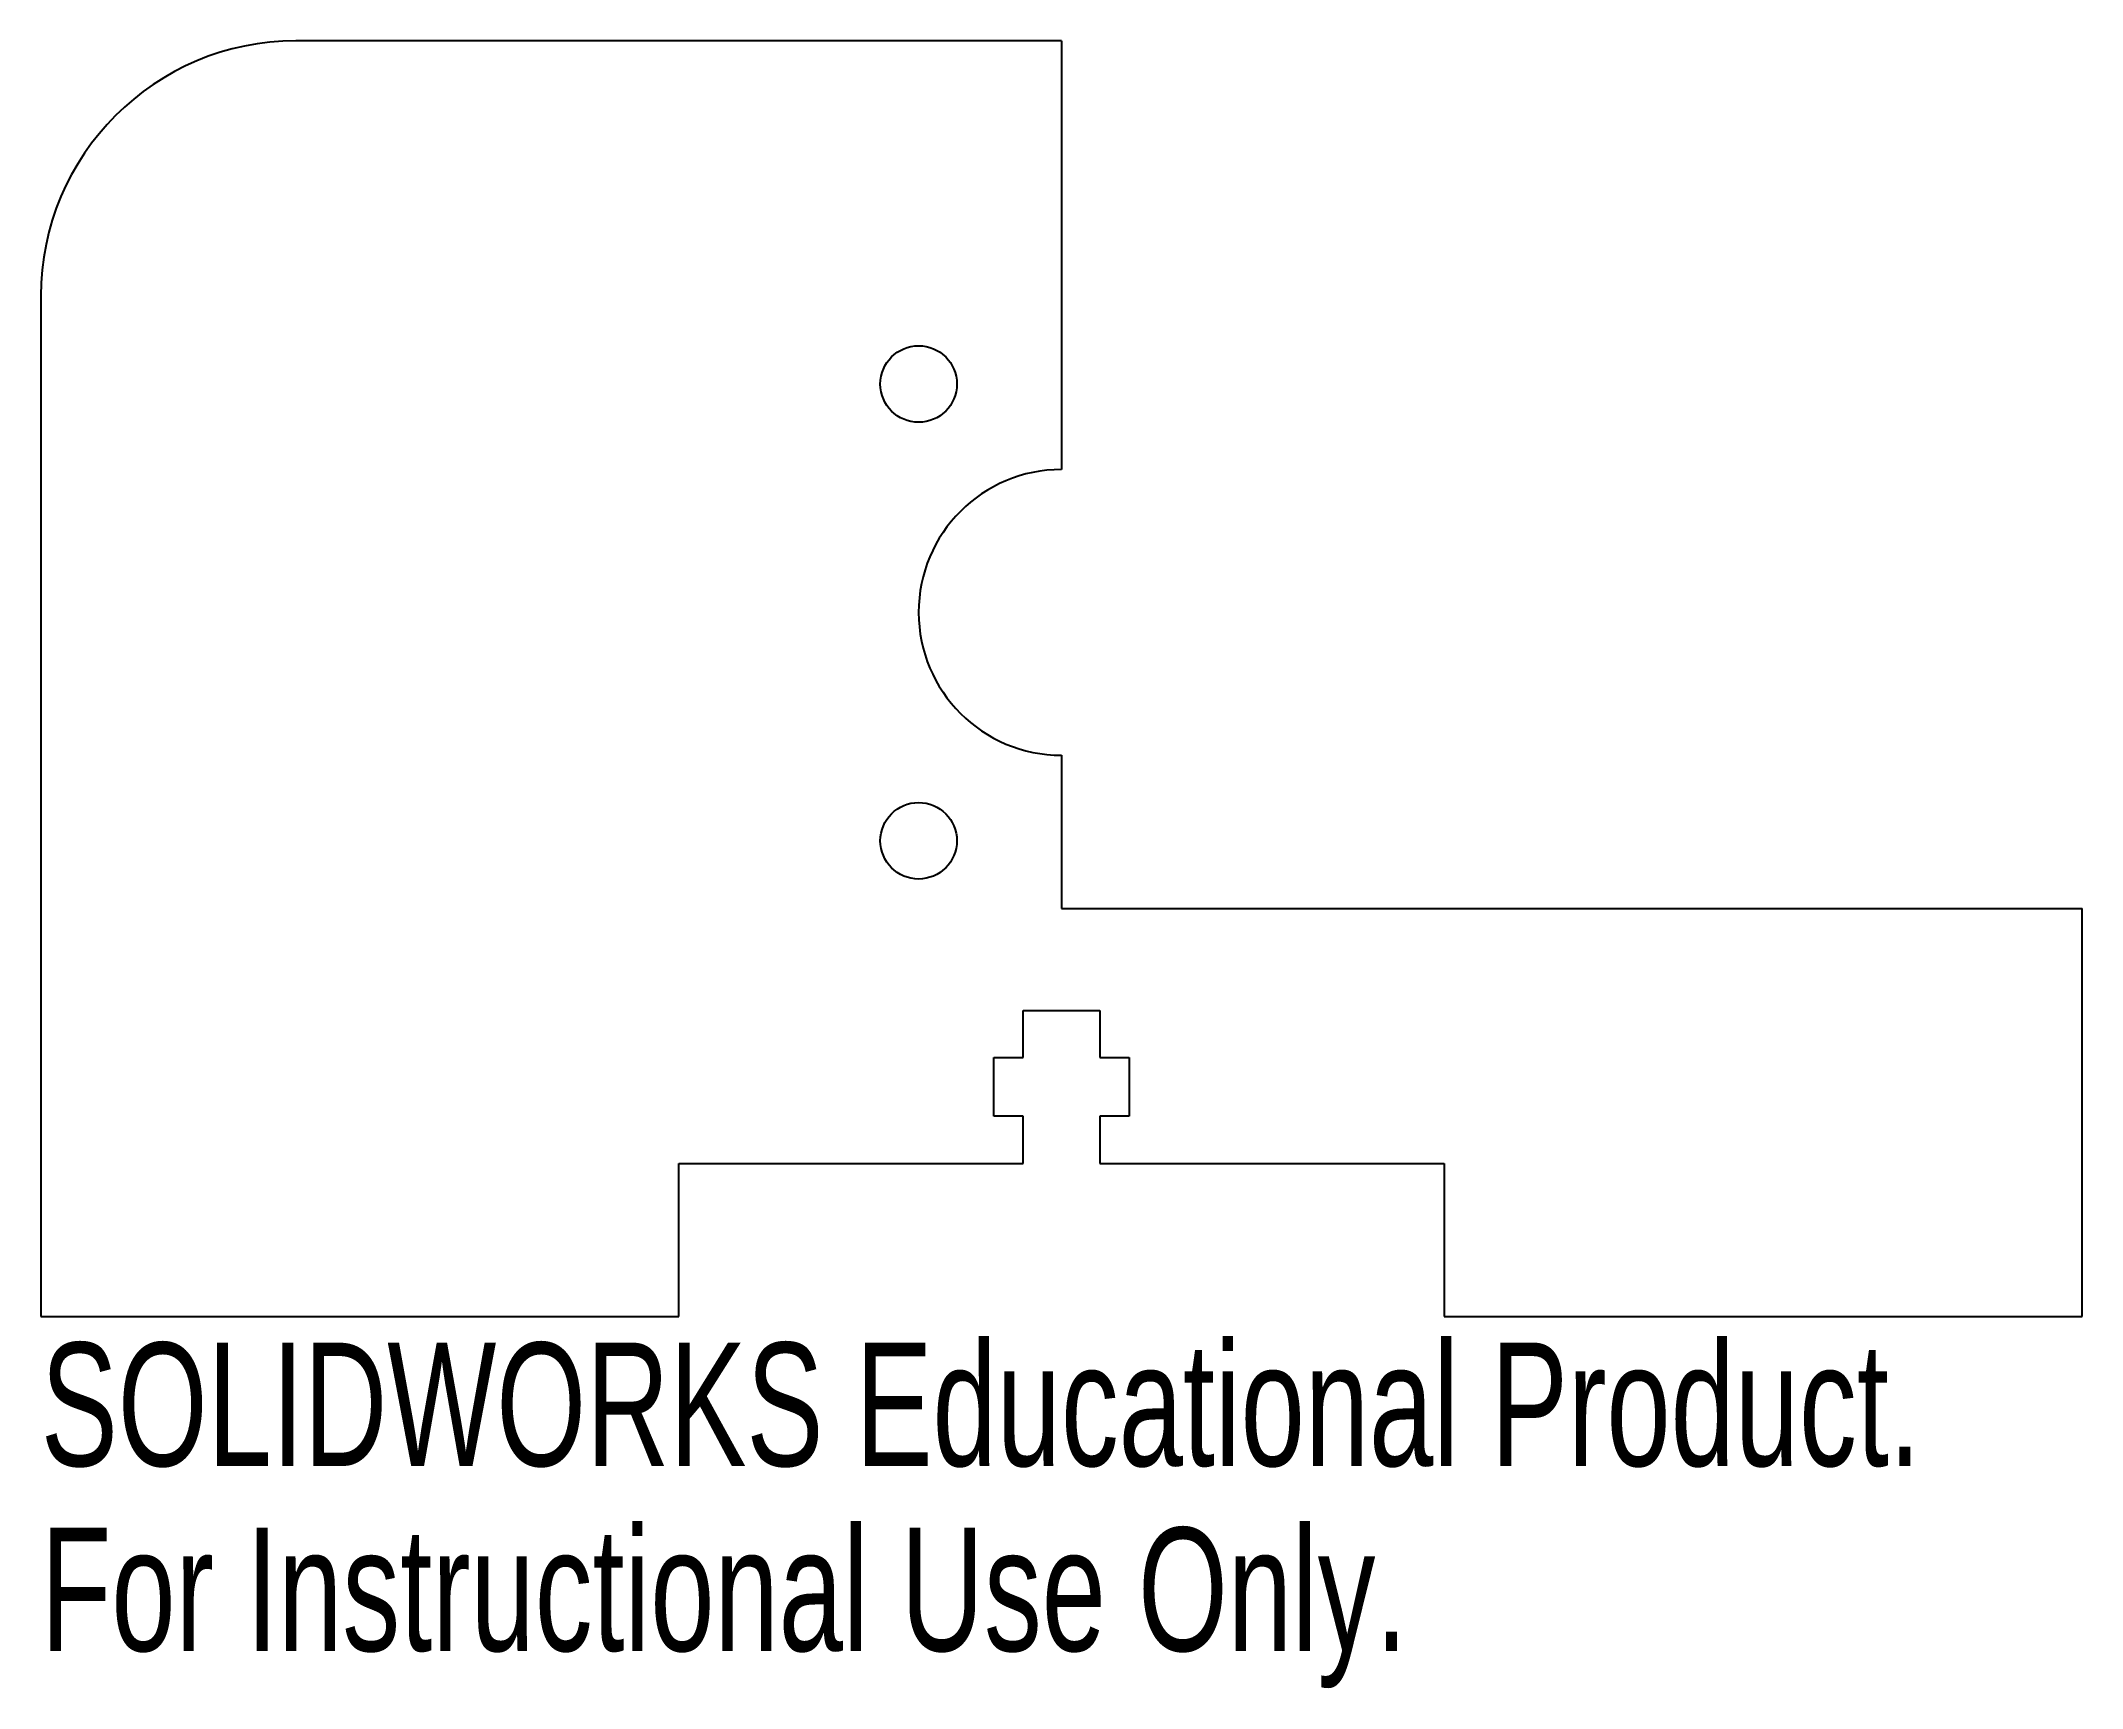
# Model space of a CAD drawing. Header units: millimetres. Extents: x 0 to 80, y -14.6 to 50.
import ezdxf

# ---------------------------------------------------------------- set-up
doc = ezdxf.new("R2010")
doc.units = ezdxf.units.MM
doc.styles.add('SLDTEXTSTYLE0', font='TXT', dxfattribs={"width": 0.7})

msp = doc.modelspace()

# ---------------------------------------------------------------- linework, layer by layer
at = {"color": 7, "linetype": 'Continuous', "lineweight": 25}
for p, q in [((40, 50), (10, 50)), ((40, 50), (40, 33.2)), ((0, 40), (0, 0)), ((40, 22), (40, 16)), ((40, 16), (80, 16)), ((80, 0), (80, 16)), ((38.5, 10.15), (38.5, 12)), ((38.5, 12), (41.5, 12)), ((41.5, 12), (41.5, 10.15)), ((37.35, 7.85), (37.35, 10.15)), ((37.35, 10.15), (38.5, 10.15)), ((41.5, 10.15), (42.65, 10.15)), ((42.65, 10.15), (42.65, 7.85)), ((38.5, 7.85), (37.35, 7.85)), ((38.5, 6), (38.5, 7.85)), ((42.65, 7.85), (41.5, 7.85)), ((41.5, 7.85), (41.5, 6)), ((25, 0), (25, 6)), ((25, 6), (38.5, 6)), ((41.5, 6), (55, 6)), ((55, 6), (55, 0)), ((0, 0), (25, 0)), ((55, 0), (80, 0))]:
    msp.add_line(p, q, dxfattribs=at)
for centre in [(34.4, 36.55), (34.4, 18.65)]:
    msp.add_circle(centre, 1.5, dxfattribs=at)
for centre, radius, end in [((10, 40), 10, 180), ((40, 27.6), 5.6, 270)]:
    msp.add_arc(centre, radius, 90, end, dxfattribs=at)

# ---------------------------------------------------------------- texts
at = {"color": 7, "linetype": 'Continuous', "char_height": 4.83362, "attachment_point": 1, "style": 'SLDTEXTSTYLE0'}
for s, insert in [('SOLIDWORKS Educational Product.', (0, -1.02)), ('For Instructional Use Only.', (0, -8.27))]:
    msp.add_mtext(s, dxfattribs=dict(at, insert=insert))

doc.saveas('drawing.dxf')
